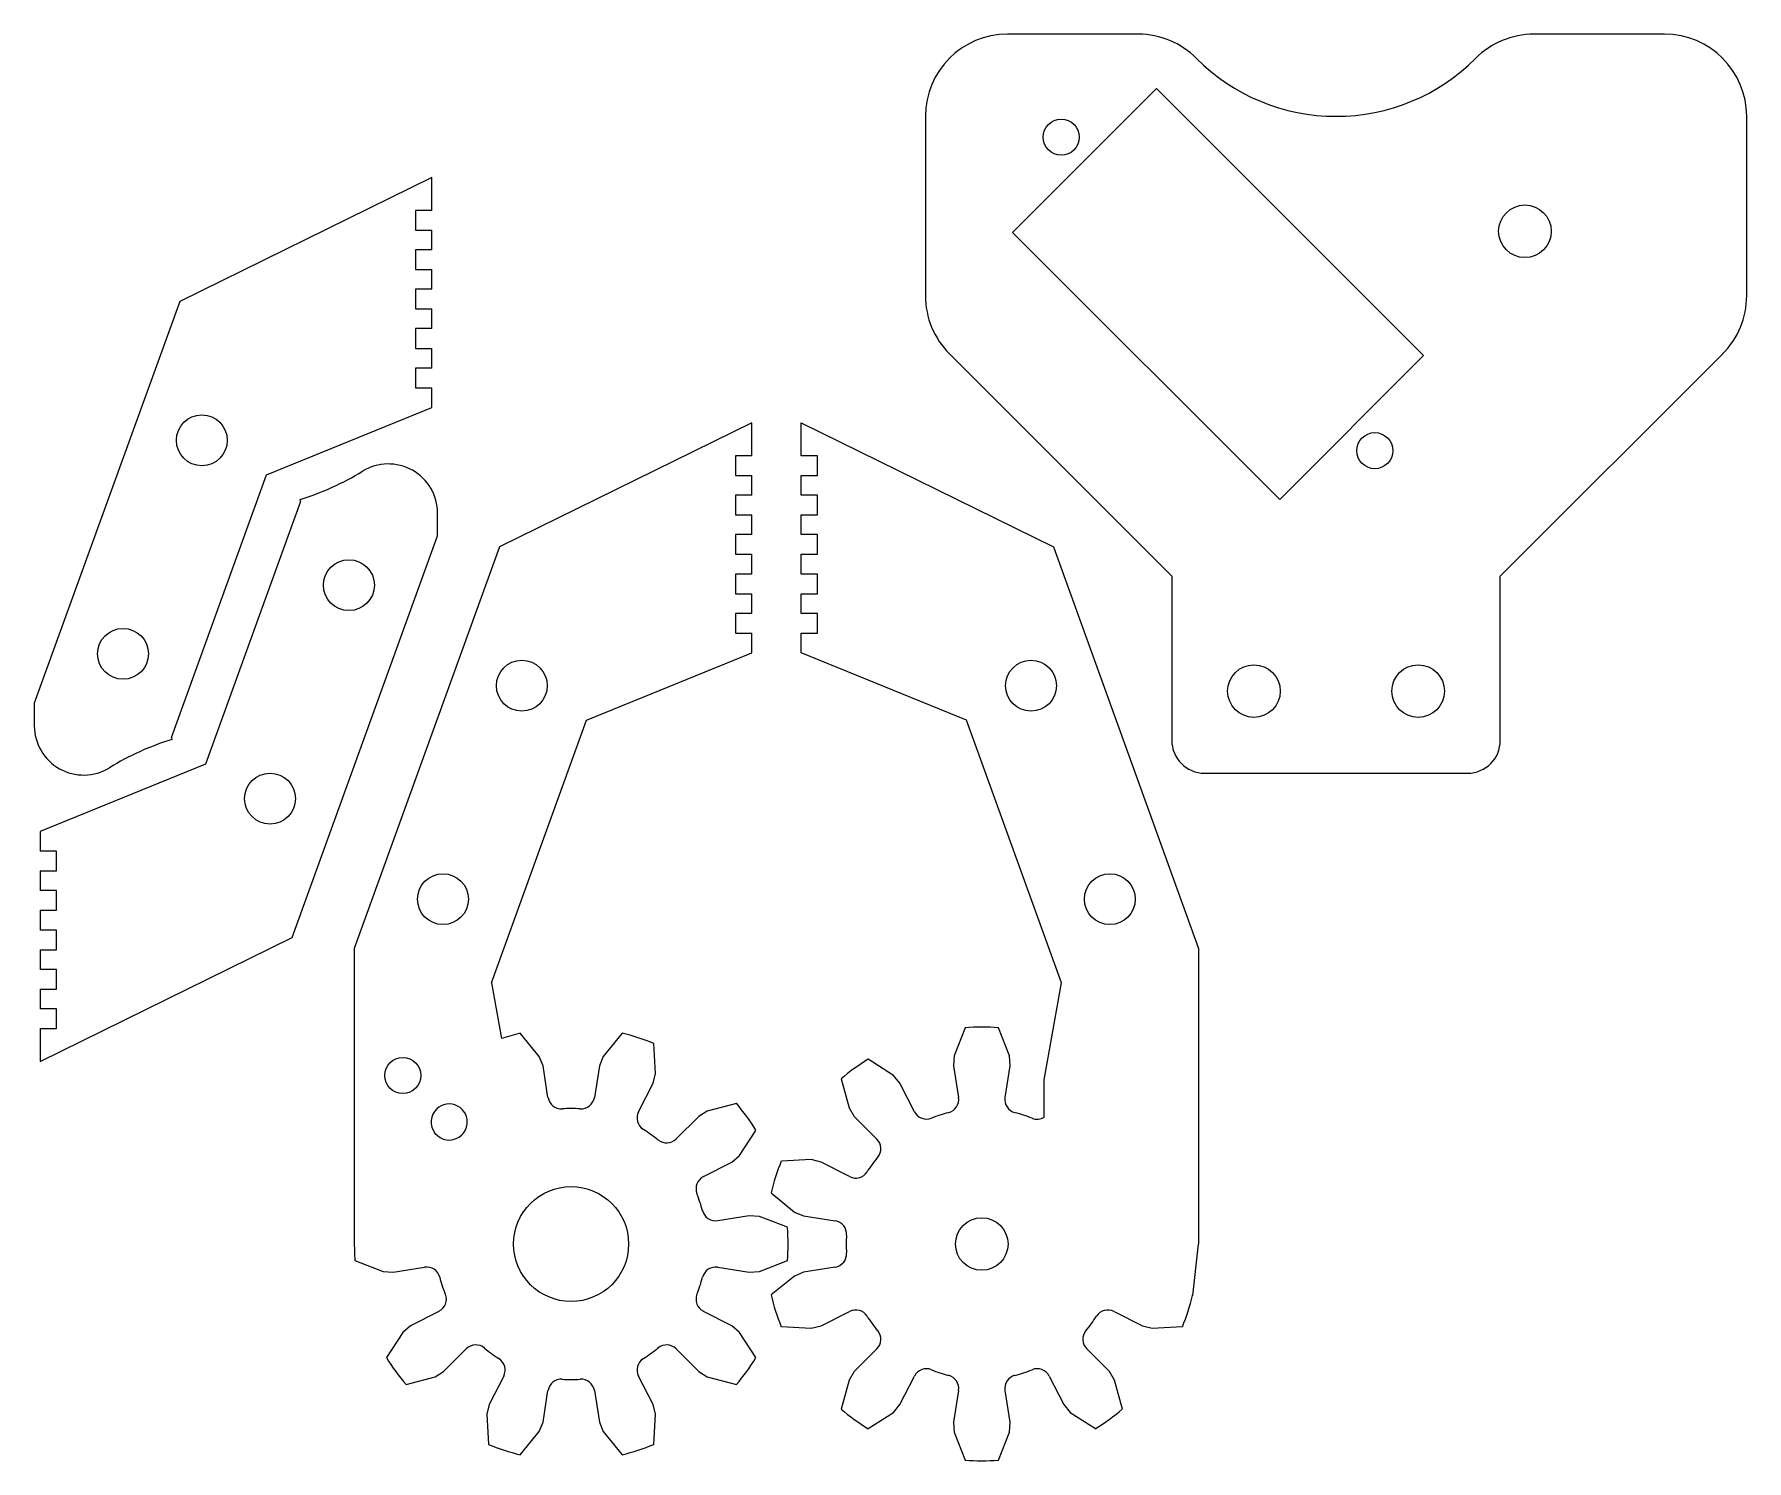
# Model space of a CAD drawing. Extents: x 22 to 126, y -19 to 68.
import ezdxf

# ---------------------------------------------------------------- set-up
doc = ezdxf.new("R2010")
doc.units = 0
doc.header["$MEASUREMENT"] = 0
doc.layers.get('0').update_dxf_attribs({"linetype": 'CONTINUOUS'})

# ---------------------------------------------------------------- blocks, each defined once
blk = doc.blocks.new('POCKET003')
at = {"color": 0}
for p, q in [((-12.04, 12), (-20, 12)), ((20, 12), (12.04, 12)), ((-10.93, 8.7), (-19.7, -0.07)), ((-10.93, 8.7), (5.33, -7.56)), ((-25, 7), (-25, -3.93)), ((25, -3.93), (25, 7)), ((-19.7, -0.07), (-3.43, -16.33)), ((-23.54, -7.46), (-10, -21)), ((5.33, -7.56), (-3.43, -16.33)), ((10, -21), (23.54, -7.46)), ((-10, -21), (-10, -31)), ((10, -31), (10, -21)), ((-8, -33), (8, -33))]:
    blk.add_line(p, q, dxfattribs=at)
for centre, radius in [((-16.73, 5.73), 1.1), ((11.5, 0), 1.6), ((2.36, -13.36), 1.1), ((-5, -28), 1.6), ((5, -28), 1.6)]:
    blk.add_circle(centre, radius, dxfattribs=at)
for centre, radius, start, end in [((-20, 7), 5, 90, 180), ((-12.04, 7), 5, 44.9009, 90), ((12.04, 7), 5, 90, 135.0991), ((20, 7), 5, 0, 90), ((0, 19), 12, 224.9009, 315.0991), ((-20, -3.93), 5, 180, 225), ((20, -3.93), 5, 315, 0), ((-8, -31), 2, 180, 270), ((8, -31), 2, 270, 0)]:
    blk.add_arc(centre, radius, start, end, dxfattribs=at)
blk = doc.blocks.new('FILLET')
at = {"color": 0}
for p, q in [((11, 50), (-4.35, 42.45)), ((11, 48), (11, 50)), ((11, 48), (10, 48)), ((10, 48), (10, 46.8)), ((10, 46.8), (11, 46.8)), ((11, 45.6), (11, 46.8)), ((11, 45.6), (10, 45.6)), ((10, 45.6), (10, 44.4)), ((10, 44.4), (11, 44.4)), ((11, 43.2), (11, 44.4)), ((11, 43.2), (10, 43.2)), ((10, 43.2), (10, 42)), ((-4.35, 42.45), (-13.2, 18)), ((10, 42), (11, 42)), ((11, 40.8), (11, 42)), ((10, 40.8), (10, 39.6)), ((11, 40.8), (10, 40.8)), ((10, 39.6), (11, 39.6)), ((11, 38.4), (11, 39.6)), ((10, 38.4), (10, 37.2)), ((11, 38.4), (10, 38.4)), ((10, 37.2), (11, 37.2)), ((11, 36), (11, 37.2)), ((0.93, 31.89), (11, 36)), ((-4.85, 15.91), (0.93, 31.89)), ((-13.2, 18), (-13.2, 16.62)), ((-4.85, 15.91), (-4.83, 15.78))]:
    blk.add_line(p, q, dxfattribs=at)
for centre in [(-3, 34), (-7.8, 21)]:
    blk.add_circle(centre, 1.55, dxfattribs=at)
for centre, radius, start, end in [((-10.2, 16.62), 3, 180, 301.5389), ((0, 0), 16.5, 107.021, 121.5389)]:
    blk.add_arc(centre, radius, start, end, dxfattribs=at)

msp = doc.modelspace()

# ---------------------------------------------------------------- linework, layer by layer
at = {"color": 0}
for p, q in [((65.4, 44.12), (50.05, 36.57)), ((65.4, 42.12), (65.4, 44.12)), ((68.4, 44.12), (83.76, 36.57)), ((68.4, 42.12), (68.4, 44.12)), ((65.4, 42.12), (64.4, 42.12)), ((64.4, 42.12), (64.4, 40.92)), ((69.4, 42.12), (68.4, 42.12)), ((69.4, 40.92), (69.4, 42.12)), ((64.4, 40.92), (65.4, 40.92)), ((65.4, 39.72), (65.4, 40.92)), ((68.4, 40.92), (69.4, 40.92)), ((68.4, 39.72), (68.4, 40.92)), ((65.4, 39.72), (64.4, 39.72)), ((64.4, 39.72), (64.4, 38.52)), ((69.4, 39.72), (68.4, 39.72)), ((69.4, 38.52), (69.4, 39.72)), ((64.4, 38.52), (65.4, 38.52)), ((65.4, 37.32), (65.4, 38.52)), ((68.4, 38.52), (69.4, 38.52)), ((68.4, 37.32), (68.4, 38.52)), ((50.05, 36.57), (41.2, 12.12)), ((65.4, 37.32), (64.4, 37.32)), ((64.4, 37.32), (64.4, 36.12)), ((69.4, 37.32), (68.4, 37.32)), ((69.4, 36.12), (69.4, 37.32)), ((83.76, 36.57), (92.6, 12.12)), ((64.4, 36.12), (65.4, 36.12)), ((65.4, 34.92), (65.4, 36.12)), ((68.4, 36.12), (69.4, 36.12)), ((68.4, 34.92), (68.4, 36.12)), ((65.4, 34.92), (64.4, 34.92)), ((64.4, 34.92), (64.4, 33.72)), ((69.4, 34.92), (68.4, 34.92)), ((69.4, 33.72), (69.4, 34.92)), ((64.4, 33.72), (65.4, 33.72)), ((65.4, 32.52), (65.4, 33.72)), ((68.4, 33.72), (69.4, 33.72)), ((68.4, 32.52), (68.4, 33.72)), ((65.4, 32.52), (64.4, 32.52)), ((64.4, 32.52), (64.4, 31.32)), ((69.4, 32.52), (68.4, 32.52)), ((69.4, 31.32), (69.4, 32.52)), ((64.4, 31.32), (65.4, 31.32)), ((65.4, 30.12), (65.4, 31.32)), ((68.4, 31.32), (69.4, 31.32)), ((68.4, 30.12), (68.4, 31.32)), ((55.33, 26.02), (65.4, 30.12)), ((78.47, 26.02), (68.4, 30.12)), ((49.55, 10.03), (55.33, 26.02)), ((84.26, 10.03), (78.47, 26.02)), ((41.2, 12.12), (41.2, -5.65)), ((92.6, 12.12), (92.6, -5.88)), ((49.55, 10.03), (50.16, 6.63)), ((83.2, 4.12), (84.26, 10.03)), ((52.99, 3.05), (52.69, 4.97)), ((56.12, 4.97), (55.82, 3.05)), ((77.68, 4.97), (77.99, 3.05)), ((80.82, 3.05), (81.12, 4.97)), ((58.51, 2.18), (59.39, 3.91)), ((75.3, 2.18), (74.42, 3.91)), ((83.2, 1.85), (83.2, 4.12)), ((62.17, 1.89), (60.79, 0.52)), ((71.64, 1.89), (73.01, 0.51)), ((62.46, -1.77), (64.19, -0.89)), ((71.35, -1.77), (69.62, -0.89)), ((65.25, -4.16), (63.33, -4.46)), ((68.55, -4.16), (70.48, -4.46)), ((41.2, -5.65), (41.2, -5.88)), ((92.58, -5.88), (92.24, -9.01)), ((92.6, -5.88), (92.58, -5.88)), ((43.56, -7.59), (45.48, -7.29)), ((63.33, -7.29), (65.25, -7.59)), ((70.48, -7.29), (68.55, -7.59)), ((92.23, -9.01), (92.24, -9.01)), ((46.35, -9.98), (44.62, -10.86)), ((64.19, -10.86), (62.46, -9.98)), ((69.62, -10.86), (71.35, -9.98)), ((87.46, -9.98), (89.19, -10.86)), ((46.64, -13.64), (48.01, -12.27)), ((60.79, -12.27), (62.17, -13.64)), ((73.01, -12.26), (71.64, -13.64)), ((87.17, -13.64), (85.8, -12.26)), ((50.3, -13.93), (49.42, -15.66)), ((59.39, -15.66), (58.51, -13.93)), ((74.42, -15.66), (75.3, -13.93)), ((83.5, -13.93), (84.39, -15.66)), ((52.69, -16.72), (52.99, -14.8)), ((55.82, -14.8), (56.12, -16.72)), ((77.99, -14.8), (77.68, -16.72)), ((81.12, -16.72), (80.82, -14.8))]:
    msp.add_line(p, q, dxfattribs=at)
for points in [[(52.45, 5.54), (51.3, 6.96)], [(57.5, 6.96), (56.35, 5.54)], [(59.53, 4.5), (59.44, 6.33)], [(78.39, 7.29), (77.73, 5.58)], [(81.08, 5.58), (80.42, 7.29)], [(52.69, 4.97), (52.45, 5.54)], [(56.35, 5.54), (56.12, 4.97)], [(74.02, 4.38), (72.49, 5.37)], [(77.73, 5.58), (77.68, 4.97)], [(81.12, 4.97), (81.08, 5.58)], [(59.39, 3.91), (59.53, 4.5)], [(70.84, 4.18), (71.32, 2.41)], [(74.42, 3.91), (74.02, 4.38)], [(62.69, 2.21), (62.17, 1.89)], [(64.46, 2.68), (62.69, 2.21)], [(71.32, 2.41), (71.64, 1.89)], [(64.66, -0.49), (65.65, 1.04)], [(64.19, -0.89), (64.66, -0.49)], [(69.02, -0.74), (67.2, -0.84)], [(69.62, -0.89), (69.02, -0.74)], [(66.57, -2.77), (67.99, -3.93)], [(65.86, -4.2), (65.25, -4.16)], [(67.99, -3.93), (68.55, -4.16)], [(67.57, -4.86), (65.86, -4.2)], [(41.24, -6.89), (42.95, -7.55)], [(65.86, -7.55), (67.57, -6.89)], [(42.95, -7.55), (43.56, -7.59)], [(65.25, -7.59), (65.86, -7.55)], [(67.99, -7.83), (66.57, -8.98)], [(68.55, -7.59), (67.99, -7.83)], [(44.15, -11.26), (43.16, -12.79)], [(44.62, -10.86), (44.15, -11.26)], [(64.66, -11.26), (64.19, -10.86)], [(65.65, -12.79), (64.66, -11.26)], [(67.2, -10.91), (69.02, -11.01)], [(69.02, -11.01), (69.62, -10.86)], [(89.19, -10.86), (89.78, -11.01)], [(89.78, -11.01), (91.61, -10.91)], [(44.35, -14.43), (46.12, -13.96)], [(46.12, -13.96), (46.64, -13.64)], [(62.17, -13.64), (62.69, -13.96)], [(62.69, -13.96), (64.46, -14.43)], [(71.32, -14.16), (70.84, -15.93)], [(71.64, -13.64), (71.32, -14.16)], [(87.49, -14.16), (87.17, -13.64)], [(87.96, -15.93), (87.49, -14.16)], [(49.42, -15.66), (49.27, -16.25)], [(49.27, -16.25), (49.37, -18.08)], [(59.53, -16.25), (59.39, -15.66)], [(59.44, -18.08), (59.53, -16.25)], [(72.49, -17.12), (74.02, -16.13)], [(74.02, -16.13), (74.42, -15.66)], [(84.39, -15.66), (84.78, -16.13)], [(84.78, -16.13), (86.32, -17.12)], [(51.3, -18.71), (52.45, -17.29)], [(52.45, -17.29), (52.69, -16.72)], [(56.12, -16.72), (56.35, -17.29)], [(56.35, -17.29), (57.5, -18.71)], [(77.68, -16.72), (77.73, -17.33)], [(77.73, -17.33), (78.39, -19.04)], [(80.42, -19.04), (81.08, -17.33)], [(81.08, -17.33), (81.12, -16.72)]]:
    msp.add_lwpolyline(points, dxfattribs=at)
for centre, radius in [((51.4, 28.12), 1.55), ((82.4, 28.12), 1.55), ((46.6, 15.12), 1.55), ((87.2, 15.12), 1.55), ((44.15, 4.38), 1.1), ((54.4, -5.88), 3.5), ((79.4, -5.88), 1.6)]:
    msp.add_circle(centre, radius, dxfattribs=at)
for centre, radius, start, end in [((79.4, -5.87), 13.2, 85.5845, 94.4155), ((54.4, -5.87), 13.2, 103.5845, 108.76), ((54.4, -5.87), 13.2, 67.5845, 76.4155), ((79.4, -5.87), 13.2, 121.5845, 130.4155), ((46.98, 1.55), 1.1, 142.9126, 314.7569), ((46.98, 1.55), 1.1, 0, 142.9126), ((53.81, 3.18), 0.825, 188.9868, 273.5565), ((54.4, -5.88), 8.25, 86.2072, 93.7928), ((55, 3.18), 0.825, 266.4435, 351.0132), ((59.24, 1.8), 0.825, 152.9868, 237.5565), ((54.41, -5.87), 13.2, 31.5845, 40.4155), ((76.04, 2.55), 0.825, 206.9868, 291.5565), ((79.4, -5.88), 8.25, 104.2072, 111.7928), ((77.17, 2.92), 0.825, 284.4435, 9.0132), ((81.63, 2.92), 0.825, 170.9868, 255.5565), ((79.4, -5.88), 8.25, 68.2072, 75.7928), ((46.98, 1.55), 1.1, 314.7569, 0), ((54.4, -5.88), 8.25, 50.2072, 57.7928), ((82.77, 2.55), 0.825, 248.4435, 301.7439), ((60.21, 1.1), 0.825, 230.4435, 315.0132), ((72.43, -0.07), 0.825, 320.4435, 45.0132), ((79.4, -5.87), 13.2, 157.5845, 166.4155), ((79.4, -5.88), 8.25, 140.2072, 147.7928), ((62.83, -2.51), 0.825, 116.9868, 201.5565), ((71.73, -1.04), 0.825, 242.9868, 327.5565), ((54.4, -5.88), 8.25, 14.2072, 21.7928), ((63.2, -3.64), 0.825, 194.4435, 279.0132), ((54.41, -5.88), 13.2, 355.5845, 4.4155), ((70.35, -5.28), 0.825, 356.4435, 81.0132), ((54.4, -5.88), 13.2, 179.0342, 184.4155), ((79.4, -5.88), 8.25, 176.2072, 183.7928), ((45.61, -8.11), 0.825, 14.4435, 99.0132), ((63.2, -8.11), 0.825, 80.9868, 165.5565), ((70.35, -6.47), 0.825, 278.9868, 3.5565), ((54.4, -5.88), 8.25, 194.2072, 201.7928), ((54.4, -5.88), 8.25, 338.2072, 345.7928), ((45.98, -9.24), 0.825, 296.9868, 21.5565), ((62.83, -9.24), 0.825, 158.4435, 243.0132), ((79.4, -5.88), 13.2, 193.5845, 202.4155), ((79.41, -5.88), 13.2, 337.5845, 346.2616), ((79.41, -5.88), 13.2, 346.2616, 346.4155), ((71.73, -10.72), 0.825, 32.4435, 117.0132), ((79.4, -5.88), 8.25, 212.2072, 219.7928), ((79.4, -5.88), 8.25, 320.2072, 327.7928), ((87.08, -10.72), 0.825, 62.9868, 147.5565), ((72.43, -11.68), 0.825, 314.9868, 39.5565), ((86.38, -11.68), 0.825, 140.4435, 225.0132), ((48.6, -12.85), 0.825, 50.4435, 135.0132), ((54.4, -5.88), 8.25, 230.2072, 237.7928), ((54.4, -5.88), 8.25, 302.2072, 309.7928), ((60.21, -12.85), 0.825, 44.9868, 129.5565), ((54.4, -5.88), 13.2, 211.5845, 220.4155), ((49.56, -13.55), 0.825, 332.9868, 57.5565), ((59.24, -13.55), 0.825, 122.4435, 207.0132), ((54.41, -5.88), 13.2, 319.5845, 328.4155), ((76.04, -14.3), 0.825, 68.4435, 153.0132), ((79.4, -5.88), 8.25, 248.2072, 255.7928), ((79.4, -5.88), 8.25, 284.2072, 291.7928), ((82.77, -14.3), 0.825, 26.9868, 111.5565), ((53.81, -14.93), 0.825, 86.4435, 171.0132), ((54.4, -5.88), 8.25, 266.2072, 273.7928), ((55, -14.93), 0.825, 8.9868, 93.5565), ((77.17, -14.67), 0.825, 350.9868, 75.5565), ((81.63, -14.67), 0.825, 104.4435, 189.0132), ((79.4, -5.88), 13.2, 229.5845, 238.4155), ((79.4, -5.88), 13.2, 301.5845, 310.4155), ((54.4, -5.88), 13.2, 247.5845, 256.4155), ((54.4, -5.88), 13.2, 283.5845, 292.4155), ((79.4, -5.88), 13.2, 265.5845, 274.4155)]:
    msp.add_arc(centre, radius, start, end, dxfattribs=at)

# ---------------------------------------------------------------- block references
for name, p in [('POCKET003', (100.97, 55.79)), ('FILLET', (34.92, 9.06))]:
    msp.add_blockref(name, p, dxfattribs=at)
at = {"color": 0, "rotation": 180}
msp.add_blockref('FILLET', (33.07, 55.24), dxfattribs=at)

doc.saveas('drawing.dxf')
